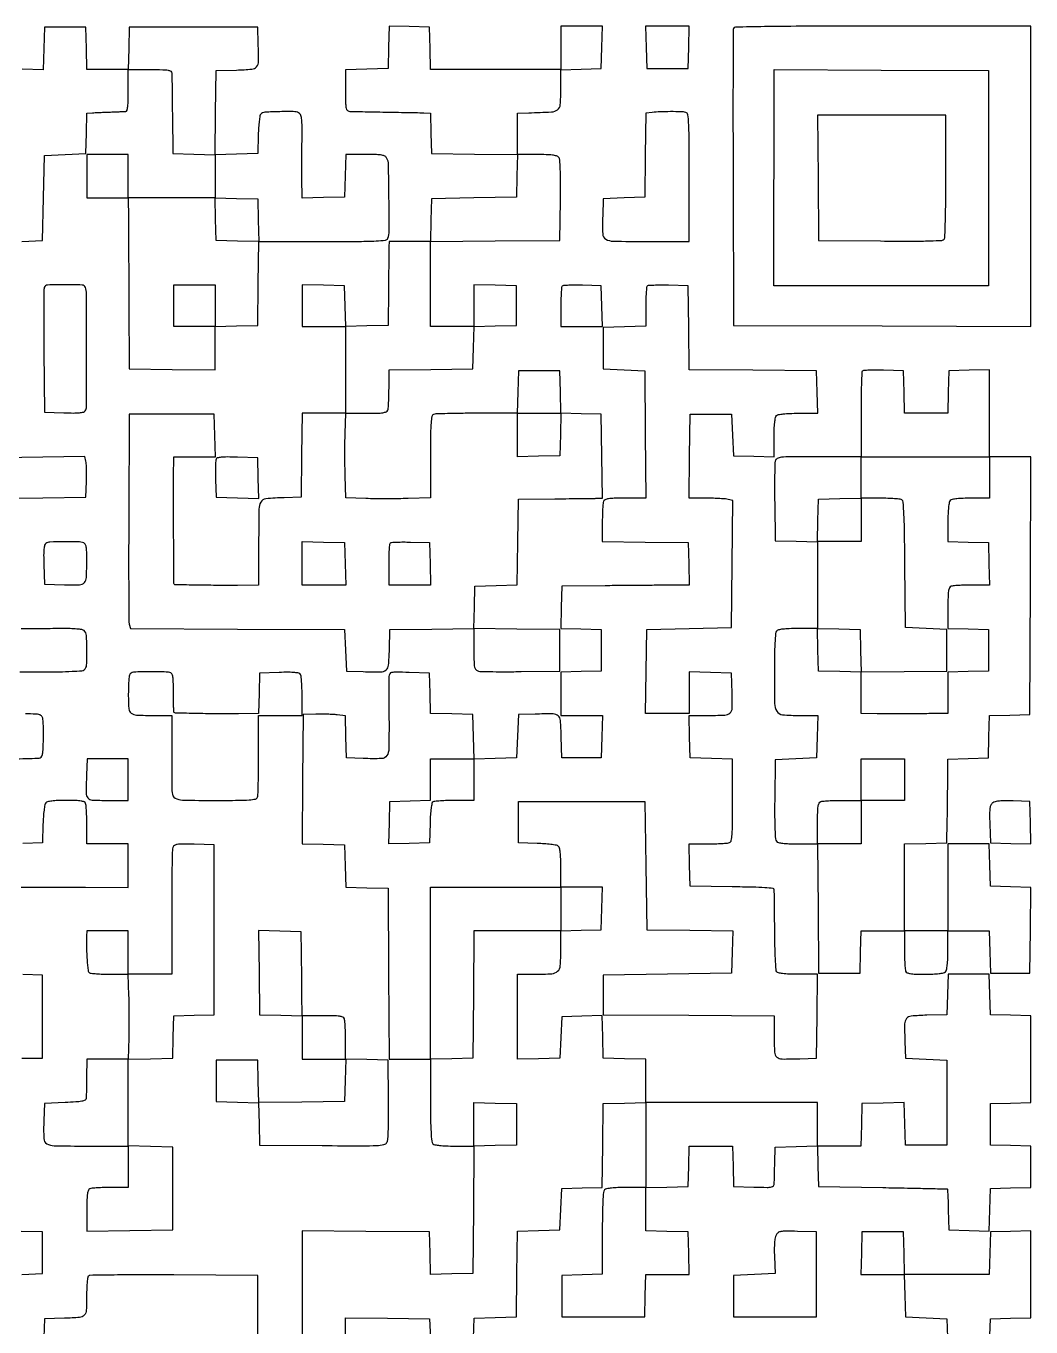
# Model space of a CAD drawing. Extents: x 179 to 1071, y 112 to 1107.
# Drawn here: x 562 to 1071, y 448 to 1107 of the extents above; entities that cross this region are included whole.
import ezdxf

# ---------------------------------------------------------------- set-up
doc = ezdxf.new("R2010")
doc.units = 0

msp = doc.modelspace()

# ---------------------------------------------------------------- linework, layer by layer
for points in [[(745.784183, 1096.284606), (745.5, 1085.5), (734.75, 1085.216168), (724, 1084.932337), (724, 1074.466168, 0.003336), (724.044783, 1067.754628, 0.049012), (724.306844, 1065.40963, 0.179152), (724.98313, 1064.339942, 0.149824), (726.25, 1063.870252, 0.008769), (727.776427, 1063.809064, 0.000488), (732.539062, 1063.706405, 0.000753), (738.207262, 1063.598291, 0.000551), (744.5, 1063.494673, -0.000431), (750.862196, 1063.391437, -0.000545), (756.744411, 1063.284506, -0.000429), (761.678513, 1063.185192, -0.004424), (763.715017, 1063.124421), (766.930034, 1063), (767.215017, 1052.75), (767.5, 1042.5), (789.283633, 1042.230404), (811.067266, 1041.960808), (810.783633, 1031.230404), (810.5, 1020.5), (789, 1020), (767.5, 1019.5), (767.216168, 1008.75), (766.932337, 998), (756.466168, 998), (746, 998), (745.968868, 995.25, -0.000105), (745.947576, 993.403306, -0.000006), (745.882589, 987.873437, -0.000009), (745.804972, 981.286608, -0.000007), (745.718868, 974), (745.5, 955.5), (734.785353, 955.216527), (724.070705, 954.933054), (723.785353, 965.216527), (723.5, 975.5), (712.75, 975.783832), (702, 976.067663), (702, 965.533832), (702, 955), (713, 955), (724, 955), (724, 933), (724, 911), (713.019888, 911), (702.039775, 911), (701.769888, 889.75), (701.5, 868.5), (693, 868.24922, 0.01508), (683.643505, 867.690422, 0.245296), (681.077367, 866.042339, 0.127215), (680.10758, 862.479112, 0.003164), (680, 845.480948), (680, 824), (669.25, 823.884747, -0.003981), (659.923858, 823.859023, -0.002554), (649.098915, 823.970653, -0.000282), (637.866667, 824.150191, -0.185353), (637.302889, 824.377394, -0.206285), (637.125995, 824.779654, -0.000045), (636.968602, 846.210403, -0.001045), (636.869448, 865.414577, -0.003), (636.908489, 878.75), (637, 889), (647.533832, 889), (658.067663, 889), (657.783832, 899.75), (657.5, 910.5), (636, 910.5), (614.5, 910.5), (614.233952, 858.5, 0.000978), (614.170467, 838.406385, 0.001531), (614.202607, 821.11659, 0.000396), (614.288864, 806.017047, 0.056794), (614.500844, 804.258604), (615.033785, 802.017209), (669.266892, 801.758604), (723.5, 801.5), (724, 791), (724.5, 780.5), (733, 780.204946, 0.010012), (741.86687, 780.074823, 0.174565), (744.533568, 781.051258, 0.200378), (745.781878, 783.45705, 0.013827), (746.215131, 791.2603), (746.5, 801.5), (767.75, 801.769888), (789, 802.039775), (789, 791.53894, 0.003679), (789.048728, 784.915784, 0.046558), (789.316727, 782.438471, 0.147638), (789.985571, 781.19641, 0.136531), (791.25, 780.485341, 0.054895), (792.840683, 780.275402, 0.002293), (798.567187, 780.178292, 0.003942), (805.365834, 780.14779, 0.002788), (813, 780.216289), (832.5, 780.5), (832.5, 791), (832.5, 801.5), (810.716367, 801.769596), (788.932734, 802.039192), (789.216367, 812.769596), (789.5, 823.5), (800.230591, 823.783635), (810.961183, 824.06727), (811.230591, 845.783635), (811.5, 867.5), (830, 867.699778, 0.000102), (837.288033, 867.779961, 0.000137), (843.87928, 867.855624, 0.000092), (849.412197, 867.921677, 0.001502), (851.269888, 867.949778), (854.039775, 868), (853.769888, 889.25), (853.5, 910.5), (843.283481, 910.784613), (833.066961, 911.069227), (832.783481, 921.784613), (832.5, 932.5), (822, 932.5), (811.5, 932.5), (811.216168, 921.75), (810.932337, 911), (790.547956, 911, 0.002775), (782.62203, 910.956005, 0.004131), (775.686837, 910.821697, 0.001846), (769.779199, 910.636622, 0.08304), (768.581787, 910.393011, 0.257002), (767.69898, 909.34761, 0.031116), (767.276299, 906.257594, 0.016318), (767.049825, 900.750311, 0.002116), (767, 888.979064), (767, 868.172106), (755.75, 867.836053, -0.004425), (750.70229, 867.729974, -0.002796), (744.811727, 867.691276, -0.002807), (739.021895, 867.718122, -0.005166), (734.311197, 867.815098), (724.122394, 868.130196), (723.811197, 879.315098, -0.004079), (723.71237, 884.341994, -0.002555), (723.67479, 890.225373, -0.002564), (723.697111, 896.019996, -0.004676), (723.783832, 900.75), (724.067663, 911), (734.426843, 911, 0.005377), (739.973908, 911.059651, 0.030446), (742.919034, 911.302822, 0.063217), (744.602718, 911.767927, 0.20495), (745.393011, 912.581787, 0.071989), (745.632094, 913.637653, 0.005931), (745.821697, 916.459683, 0.007843), (745.955694, 919.846957, 0.005963), (746, 923.5619), (746, 932.960225), (767.25, 933.230112), (788.5, 933.5), (788.783492, 944.216508), (789.066984, 954.933016), (799.783492, 955.216508), (810.5, 955.5), (810.5, 965.5), (810.5, 975.5), (799.75, 975.783832), (789, 976.067663), (789, 965.533832), (789, 955), (778, 955), (767, 955), (767, 976.486336), (767, 997.972671), (799.75, 998.236336), (832.5, 998.5), (832.771094, 1018.87212, 0.003345), (832.833319, 1028.276081, 0.010005), (832.70418, 1034.705807, 0.008655), (832.441468, 1039.27761, 0.155745), (831.89865, 1040.62212, 0.156203), (830.870358, 1041.27857, 0.033485), (828.765909, 1041.686183, 0.023668), (825.612619, 1041.929625, 0.007431), (820.877555, 1042), (811, 1042), (811, 1052.5), (811, 1063), (816.75, 1063.139887, 0.006304), (828.283402, 1063.566032, 0.145583), (831.35604, 1064.648364, 0.222097), (832.731549, 1067.13137, 0.017198), (833, 1074.933632), (833, 1084.930034), (843.25, 1085.215017), (853.5, 1085.5), (853.783832, 1096.25), (854.067663, 1107), (843.533832, 1107), (833, 1107), (833, 1096), (833, 1085), (800.033832, 1085), (767.067663, 1085), (766.783832, 1095.75), (766.5, 1106.5), (756.284183, 1106.784606), (746.068365, 1107.069211)], [(920.460009, 1105.75, 0.090591), (920.266358, 1104.709509, 0.000109), (920.198937, 1082.982812, 0.000984), (920.176611, 1058.652573, 0.000605), (920.241394, 1030), (920.5, 955.5), (995.75, 955.243674), (1071, 954.987348), (1071, 1030.993674), (1071, 1107), (995.968615, 1107, 0.000668), (957.448289, 1106.948566, 0.003471), (936.19131, 1106.744245, 0.001205), (921.475143, 1106.465155, 0.305157)], [(1049.5, 1030), (1049.5, 975.5), (995.211905, 975.5), (940.92381, 975.5), (940.942857, 1025.75, -0.000032), (940.951538, 1045.331386, -0.000047), (940.961905, 1062.563467, -0.000022), (940.972765, 1077.239555, -0.00086), (940.980952, 1080.508612), (941, 1085.017225), (995.25, 1084.758612), (1049.5, 1084.5)], [(879.269708, 1063.286216), (876.039415, 1062.876223), (875.769708, 1041.688111), (875.5, 1020.5), (865, 1020), (854.5, 1019.5), (854.204946, 1011, 0.017378), (854.205453, 1001.813808, 0.257598), (855.800938, 999.146345, 0.129107), (859.504163, 998.118547, 0.003484), (876.519052, 998), (898, 998), (898, 1030.432612, 0.001076), (897.957485, 1050.180203, 0.012218), (897.733071, 1057.986311, 0.025505), (897.296597, 1062.160987, 0.30003), (896.25, 1063.31149, 0.055743), (893.841041, 1063.646828, 0.007108), (888.601907, 1063.713517, 0.008954), (883.206198, 1063.608845, 0.022239)], [(963.235953, 1030.25), (963.5, 998.5), (994.93202, 998.235498, 0.001697), (1010.901959, 998.155315, 0.00816), (1019.995146, 998.288929, 0.006635), (1026.009704, 998.555446, 0.241447), (1027.166708, 999.235498, 0.134731), (1027.492293, 1000.296498, 0.001088), (1027.738089, 1009.161365, 0.003824), (1027.920853, 1019.372002, 0.002438), (1027.984687, 1031.25), (1028, 1062), (995.485953, 1062), (962.971906, 1062)], [(571.453816, 974.740243, 0.089548), (571.261817, 973.729866, 0.000598), (571.19019, 964.747155, 0.00234), (571.168607, 954.460077, 0.00149), (571.235201, 942.490243), (571.5, 911.5), (581.417355, 911.211769, 0.006842), (586.193003, 911.138361, 0.023622), (589.284108, 911.279254, 0.033596), (591.300876, 911.604615, 0.19533), (592.164203, 912.211769, 0.143148), (592.785825, 914.312393, 0.000424), (592.85792, 943.145015, 0.00063), (592.869081, 971.50647, 0.091641), (592.267573, 974.7451, 0.300602), (590.626992, 975.917246, 0.009147), (581.86074, 976.075585, 0.009148), (573.094622, 975.913134, 0.300473)], [(833.700461, 975.367127, 0.176204), (833.420729, 974.767614, 0.005336), (833.20576, 971.983885, 0.009955), (833.050761, 968.652273, 0.006646), (833, 964.833333), (833, 955), (843.534983, 955), (854.069966, 955), (853.784983, 965.25), (853.5, 975.5), (843.950461, 975.783794, 0.007041), (840.240283, 975.841782, 0.010544), (837.000338, 975.778463, 0.005798), (834.297812, 975.637197, 0.182377)], [(985.699448, 932.366114, 0.189293), (985.415787, 931.715674, 0.001337), (985.205463, 925.605463, 0.004867), (985.050466, 918.561556, 0.003067), (985, 910.333333), (985, 889), (963.519052, 889, 0.001321), (949.210179, 888.962193, 0.024201), (944.667989, 888.718151, 0.097958), (942.543645, 888.067152, 0.219731), (941.551548, 886.75, 0.048038), (941.36579, 885.169106, 0.002076), (941.27181, 879.579688, 0.003524), (941.234557, 872.942522, 0.002503), (941.282496, 865.5), (941.5, 846.5), (952.25, 846.216168), (963, 845.932337), (963, 823.966168), (963, 802), (953.122445, 802, 0.007886), (948.595879, 801.928606, 0.021142), (945.38206, 801.69093, 0.025799), (943.148785, 801.312894, 0.166206), (942.186416, 800.724617, 0.156282), (941.712831, 799.548038, 0.005455), (941.405466, 794.572916, 0.008629), (941.189404, 788.132533, 0.003958), (941.11914, 779.730275, 0.004849), (941.263518, 764.12599, 0.129477), (942.388736, 760.160297, 0.242382), (945.229778, 758.374309, 0.021408), (953.96809, 758), (963.067663, 758), (962.783832, 747.25), (962.5, 736.5), (952, 736), (941.5, 735.5), (941.294078, 715.549353, 0.003684), (941.268135, 706.763239, 0.009155), (941.414251, 700.334476, 0.006534), (941.674328, 695.531843, 0.157677), (942.166523, 694.299353, 0.163834), (943.144786, 693.695138, 0.027585), (945.342723, 693.310263, 0.021764), (948.53844, 693.071189, 0.007788), (953.10878, 693), (962.972671, 693), (963.236336, 660.25), (963.5, 627.5), (974, 627.5), (984.5, 627.5), (984.783832, 638.25), (985.067663, 649), (996.033832, 649), (1007, 649), (1007, 639.581787, 0.005951), (1007.044305, 635.859224, 0.007831), (1007.178303, 632.465525, 0.005915), (1007.367894, 629.638111, 0.07203), (1007.606989, 628.581787, 0.195123), (1008.357006, 627.779618, 0.068495), (1009.894083, 627.309523, 0.033615), (1012.550838, 627.062206, 0.006405), (1017.406989, 627, 0.009539), (1021.37742, 627.075751, 0.019202), (1024.500056, 627.315267, 0.020076), (1026.822996, 627.678473, 0.148618), (1027.8, 628.2, 0.150969), (1028.328068, 629.200304, 0.019349), (1028.688776, 631.630442, 0.018472), (1028.925705, 634.928253, 0.008695), (1029, 639.2), (1029, 649), (1039.466168, 649), (1049.932337, 649), (1050.216168, 638.25), (1050.5, 627.5), (1060.5, 627.5), (1070.5, 627.5), (1070.769404, 649.214803), (1071.038809, 670.929605), (1060.769404, 671.214803), (1050.5, 671.5), (1050.216168, 682.25), (1049.932337, 693), (1039.466168, 693), (1029, 693), (1029, 671), (1029, 649), (1018, 649), (1007, 649), (1007, 670.966168), (1007, 692.932337), (1017.75, 693.216168), (1028.5, 693.5), (1028.677892, 704.5, 0.000677), (1028.751286, 709.453144, 0.00042), (1028.82471, 715.269411, 0.000421), (1028.887535, 721.011162, 0.00076), (1028.927892, 725.715017), (1029, 735.930034), (1039.25, 736.215017), (1049.5, 736.5), (1049.783481, 747.215387), (1050.066961, 757.930773), (1060.283481, 758.215387), (1070.5, 758.5), (1070.757242, 823.75), (1071.014483, 889), (1060.507242, 889), (1050, 889), (1050, 911.034983), (1050, 933.069966), (1039.75, 932.784983), (1029.5, 932.5), (1029.216168, 921.75), (1028.932337, 911), (1018, 911), (1007.067663, 911), (1006.783832, 921.75), (1006.5, 932.5), (996.449448, 932.782781, 0.006672), (992.547259, 932.840477, 0.010046), (989.145783, 932.777033, 0.005301), (986.300668, 932.636532, 0.183378)], [(658.44069, 887.706038, 0.08044), (658.24673, 886.777249, 0.005694), (658.156546, 884.121982, 0.007919), (658.135127, 880.937236, 0.005886), (658.208575, 877.420857), (658.5, 868.5), (669.285361, 868.21581), (680.070721, 867.931619), (679.785361, 878.21581), (679.5, 888.5), (669.232115, 888.785181, 0.005806), (664.041094, 888.869045, 0.026058), (661.006728, 888.724611, 0.044386), (659.172066, 888.374845, 0.236067)], [(1050, 878.5), (1050, 868), (1040.7, 868, 0.009379), (1036.676508, 867.924518, 0.019071), (1033.522984, 867.685484, 0.019949), (1031.181224, 867.322729, 0.149044), (1030.2, 866.8, 0.150838), (1029.672291, 865.800997, 0.019392), (1029.311444, 863.377065, 0.018513), (1029.074375, 860.089346, 0.00874), (1029, 855.834983), (1029, 846.069966), (1039.25, 845.784983), (1049.5, 845.5), (1049.783832, 834.75), (1050.067663, 824), (1041.115619, 824, 0.006254), (1037.571673, 823.955671, 0.008136), (1034.328588, 823.821697, 0.006308), (1031.627025, 823.631801, 0.071023), (1030.581787, 823.393011, 0.204941), (1029.767938, 822.602756, 0.063222), (1029.302828, 820.919218, 0.030449), (1029.059653, 817.974376, 0.005378), (1029, 812.427994), (1029, 802.069966), (1039.25, 801.784983), (1049.5, 801.5), (1049.5, 791), (1049.5, 780.5), (1039.25, 780.215017), (1029, 779.930034), (1029, 769.465017), (1029, 759), (1025.75, 758.970395, -0.000033), (1023.878189, 758.953467, -0.000006), (1020.370312, 758.922013, -0.000006), (1016.25827, 758.885242, -0.000006), (1012, 758.847264, -0.001545), (1007.377784, 758.820376, -0.001077), (1002.160938, 758.817381, -0.001086), (997.15668, 758.836149, -0.002251), (993.25, 758.876869), (985, 759), (985, 769.466168), (985, 779.932337), (974.25, 780.216168), (963.5, 780.5), (963.215822, 791.284178), (962.931643, 802.068357), (973.715822, 801.784178), (984.5, 801.5), (984.783668, 790.766105), (985.067337, 780.03221), (1006.783668, 780.266105), (1028.5, 780.5), (1028.5, 791), (1028.5, 801.5), (1018, 802), (1007.5, 802.5), (1007.235681, 834.449832, 0.001803), (1007.048944, 850.169199, 0.007577), (1006.759672, 859.607844, 0.00522), (1006.395763, 866.072768, 0.238962), (1005.735681, 867.18452, 0.116655), (1004.838042, 867.495609, 0.00716), (1001.998919, 867.743321, 0.010334), (998.574865, 867.921676, 0.007451), (994.75, 867.984687), (985, 868), (985, 857), (985, 846), (973.966168, 846), (962.932337, 846), (963.216168, 856.75), (963.5, 867.5), (974.25, 867.783832), (985, 868.067663), (985, 878.533832), (985, 889), (1017.5, 889), (1050, 889)], [(572.211769, 845.152042, 0.19692), (571.604266, 844.294865, 0.033714), (571.278982, 842.282937, 0.023663), (571.138177, 839.195195, 0.006827), (571.211769, 834.417355), (571.5, 824.5), (581.624582, 824.216402, 0.013549), (589.352568, 824.209397, 0.203736), (591.748277, 825.302792, 0.176805), (592.80025, 827.857113, 0.009751), (592.986345, 836.643011, 0.00766), (592.928479, 840.884065, 0.037109), (592.680692, 843.277781, 0.073747), (592.20816, 844.682211, 0.185226), (591.418213, 845.393011, 0.086967), (588.614274, 845.94073, 0.00799), (581.496097, 845.96517, 0.00622), (574.244444, 845.783942, 0.132759)], [(766.783832, 834.75), (767.067663, 824), (756.533832, 824), (746, 824), (746, 834.333333, -0.006326), (746.050742, 838.343969, -0.009524), (746.20576, 841.83701, -0.00491), (746.420396, 844.763196, -0.177417), (746.700461, 845.367127, -0.182377), (747.297812, 845.637197, -0.005798), (750.000338, 845.778463, -0.010544), (753.240283, 845.841782, -0.007041), (756.950461, 845.783794), (766.5, 845.5)], [(614.606989, 778.418213, 0.070678), (614.368301, 777.376708, 0.006443), (614.178303, 774.715611, 0.00824), (614.044337, 771.52114, 0.006358), (614, 768.034844, 0.018747), (614.249398, 761.385596, 0.215309), (615.471972, 759.143014, 0.154178), (618.173748, 758.182479, 0.008519), (627.25, 758.013655), (636, 758), (636.093918, 747.75, -0.002031), (636.117352, 743.156142, -0.00129), (636.109115, 737.805561, -0.001295), (636.073881, 732.553692, -0.0024), (636.013768, 728.290209, 0.016672), (636.149257, 718.90924, 0.249627), (637.769447, 716.188101, 0.133071), (641.462629, 715.126444, 0.003832), (657.960399, 715, 0.002114), (669.74279, 715.049817, 0.016305), (675.254635, 715.276275, 0.03108), (678.347281, 715.698888, 0.257057), (679.393011, 716.581787, 0.082815), (679.636501, 717.775876, 0.001919), (679.821697, 723.5499, 0.004216), (679.955997, 730.334577, 0.00284), (680, 738.081787), (680, 758), (691, 758), (702, 758), (701.984687, 767.75, 0.007755), (701.919286, 771.578609, 0.010675), (701.733781, 775.014355, 0.007585), (701.475649, 777.860149, 0.115445), (701.152042, 778.788231, 0.19692), (700.294865, 779.395734, 0.033714), (698.282937, 779.721018, 0.023663), (695.195195, 779.861823, 0.006827), (690.417355, 779.788231), (680.5, 779.5), (680.215017, 769.25), (679.930034, 759), (669.715017, 758.863312, -0.004846), (659.881654, 758.827044, -0.003543), (648.963247, 758.96998, -0.000552), (637.944452, 759.204516, -0.184068), (637.168909, 759.520091, -0.198252), (637.036137, 759.810467, -0.001789), (636.953515, 762.250162, -0.005758), (636.900426, 765.080109, -0.003645), (636.90059, 768.380375, 0.006469), (636.881633, 771.767425, 0.008391), (636.772001, 774.870517, 0.006559), (636.603194, 777.455368, 0.072144), (636.374693, 778.46595, 0.295943), (634.347417, 779.940742, 0.013916), (625.491398, 780.167837, 0.013931), (616.636643, 779.901644, 0.294734)], [(592.826147, 727.75, 0.007962), (592.6122, 718.682065, 0.179391), (593.48876, 716.260742, 0.208786), (595.690057, 715.178898, 0.011283), (603.616577, 715), (614, 715), (614, 725.5), (614, 736), (603.576147, 736), (593.152294, 736)], [(789, 725.5), (789, 715), (779.25, 714.984687, 0.007309), (775.426877, 714.922789, 0.010173), (772.008274, 714.747767, 0.006962), (769.172107, 714.504905, 0.117226), (768.288805, 714.199653, 0.199883), (767.737468, 713.411, 0.01918), (767.315749, 711.055937, 0.019108), (766.987032, 707.800174, 0.00836), (766.788805, 703.464966), (766.5, 693.5), (756.21581, 693.214639), (745.931619, 692.929279), (746.21581, 703.714639), (746.5, 714.5), (756.75, 714.784983), (767, 715.069966), (767, 725.534983), (767, 736), (778, 736), (789, 736)], [(1007, 725.5), (1007, 715), (996, 715), (985, 715), (985, 704), (985, 693), (974, 693), (963, 693), (963, 703.393011, -0.005351), (963.059586, 708.960143, -0.030363), (963.30265, 711.913621, -0.063068), (963.76761, 713.601595, -0.205218), (964.581787, 714.393011, -0.07203), (965.638111, 714.632106, -0.005915), (968.465525, 714.821697, -0.007831), (971.859224, 714.955695, -0.005951), (975.581787, 715), (985, 715), (985, 725.5), (985, 736), (996, 736), (1007, 736)], [(1051.698976, 713.769153, 0.124763), (1050.777081, 712.654842, 0.076572), (1050.28692, 711.012817, 0.036105), (1050.109284, 708.286528, 0.00588), (1050.209381, 702.983715), (1050.5, 693.5), (1060.78419, 693.214639), (1071.068381, 692.929279), (1070.78419, 703.714639), (1070.5, 714.5), (1061.989595, 714.785438, 0.010006), (1058.068435, 714.838436, 0.02299), (1055.121158, 714.683656, 0.02949), (1052.96852, 714.341998, 0.104125)], [(636.564078, 691.201891, 0.069025), (636.329816, 689.833073, 0.002075), (636.170172, 684.032937, 0.004082), (636.06605, 677.184878, 0.002804), (636.054939, 669.417772, -0.000503), (636.08174, 660.967343, -0.000428), (636.09342, 652.046158, -0.000431), (636.090102, 643.923795, -0.001217), (636.069078, 638.25), (636, 627), (625, 627), (614, 627), (614, 638), (614, 649), (603.5, 649), (593, 649), (592.892928, 646.25, 0.014198), (592.828583, 640.134305, 0.015171), (593.116901, 634.15901, 0.008651), (593.619467, 628.93217, 0.226228), (594.347981, 627.765313, 0.117197), (595.186416, 627.474021, 0.007114), (597.852792, 627.241942, 0.010308), (601.068161, 627.074667, 0.007423), (604.661524, 627.015313), (613.823048, 627), (614.161524, 616.25, -0.004781), (614.268781, 611.356225, -0.002807), (614.308236, 605.5, -0.002807), (614.281931, 599.643771, -0.004782), (614.185662, 594.75), (613.871323, 584), (603.435662, 584), (593, 584), (592.88465, 574.75, -0.001158), (592.830648, 571.097729, -0.001538), (592.763631, 567.776563, -0.001087), (592.692826, 564.992261, -0.015484), (592.63465, 564, -0.272428), (592.075191, 563.218781, -0.057935), (590.412305, 562.701411, -0.029047), (587.440865, 562.319532, -0.005539), (582, 562), (571.5, 561.5), (571.204946, 553, 0.016959), (571.197749, 543.81204, 0.255404), (572.767634, 541.152517, 0.131484), (576.412428, 540.120352, 0.003624), (593.019052, 540), (614, 540), (614, 529.5), (614, 519), (605.081787, 519, 0.006277), (601.550804, 518.955669, 0.008159), (598.31865, 518.821697, 0.006338), (595.626193, 518.631778, 0.070946), (594.581787, 518.393011, 0.205372), (593.767428, 517.600948, 0.062982), (593.302552, 515.9105, 0.030315), (593.059548, 512.952209, 0.005337), (593, 507.373509), (593, 496.960995), (614.75, 497.230498), (636.5, 497.5), (636.5, 518.5), (636.5, 539.5), (625.25, 539.782751), (614, 540.065502), (614, 562), (614, 583.934498), (625.25, 584.217249), (636.5, 584.5), (636.783481, 595.215387), (637.066961, 605.930773), (647.283481, 606.215387), (657.5, 606.5), (657.5, 649.5), (657.5, 692.5), (647.328217, 692.78412, 0.00435), (641.323588, 692.89957, 0.039137), (638.700251, 692.721671, 0.108802), (637.320278, 692.19799, 0.17269)], [(680.230013, 627.784034), (680.5, 606.5), (691.25, 606.216168), (702, 605.932337), (702, 594.966168), (702, 584), (713.033832, 584), (724.067663, 584), (723.783832, 573.25), (723.5, 562.5), (701.784029, 562.230592), (680.068057, 561.961185), (679.784029, 572.730592), (679.5, 583.5), (669, 583.5), (658.5, 583.5), (658.5, 573), (658.5, 562.5), (669.216508, 562.216508), (679.933016, 561.933016), (680.216508, 551.216508), (680.5, 540.5), (712.207329, 540.236011, 0.000973), (732.566979, 540.106114, 0.014249), (739.740701, 540.278754, 0.040828), (743.410903, 540.77415, 0.219324), (744.978556, 541.959932, 0.107365), (745.443119, 543.590928, 0.006792), (745.693549, 548.596386, 0.008557), (745.820525, 555.177632, 0.003973), (745.771227, 563.723921), (745.5, 583.5), (734.75, 583.783832), (724, 584.067663), (724, 593.452044, 0.005972), (723.955693, 597.161644, 0.007852), (723.821697, 600.544413, 0.005942), (723.632085, 603.36267, 0.07196), (723.393011, 604.418213, 0.205218), (722.601595, 605.23239, 0.063068), (720.913621, 605.69735, 0.030363), (717.960143, 605.940414, 0.005351), (712.393011, 606), (702, 606), (701.925726, 616.75, 0.00076), (701.884622, 621.626468, 0.000454), (701.821651, 627.426563, 0.000454), (701.748445, 633.202906, 0.000788), (701.675726, 638), (701.5, 648.5), (690.730013, 648.784034), (679.960027, 649.068069)], [(941.957674, 494.920913, 0.085717), (941.495938, 493.529353, 0.018737), (941.213043, 491.011692, 0.017485), (941.087587, 487.833948, 0.011151), (941.15346, 484.135355), (941.5, 475.5), (931, 475), (920.5, 474.5), (920.5, 464), (920.5, 453.5), (941.5, 453.5), (962.5, 453.5), (962.5, 475), (962.5, 496.5), (952.804214, 496.785558, 0.004649), (946.885046, 496.90482, 0.045305), (944.390715, 496.7056, 0.117139), (942.979574, 496.103211, 0.111134)]]:
    msp.add_lwpolyline(points, format="xyb", close=True)
for points in [[(876.216168, 1096.25), (876.5, 1085.5), (887, 1085.5), (897.5, 1085.5), (897.783832, 1096.25), (898.067663, 1107), (887, 1107), (875.932337, 1107)], [(679.784178, 1008.715822), (680.068357, 997.931643), (669.284178, 998.215822), (658.5, 998.5), (658.215822, 1009.284178), (657.931643, 1020.068357), (668.715822, 1019.784178), (679.5, 1019.5)], [(658, 965.5), (658, 955), (647.5, 955), (637, 955), (637, 965.5), (637, 976), (647.5, 976), (658, 976)], [(832.783832, 900.25), (832.5, 889.5), (821.75, 889.216168), (811, 888.932337), (811, 899.966168), (811, 911), (822.033832, 911), (833.067663, 911)], [(723.783832, 834.75), (724.067663, 824), (713.033832, 824), (702, 824), (702, 835.033832), (702, 846.067663), (712.75, 845.783832), (723.5, 845.5)], [(833, 660), (833, 649), (811.013853, 649), (789.027706, 649), (788.763853, 616.75), (788.5, 584.5), (777.75, 584.216168), (767, 583.932337), (767, 627.466168), (767, 671), (800, 671), (833, 671)], [(810.5, 551), (810.5, 540.5), (799.75, 540.216168), (789, 539.932337), (789, 551), (789, 562.067663), (799.75, 561.783832), (810.5, 561.5)]]:
    msp.add_lwpolyline(points, close=True)
for points in [[(560, 998), (570.5, 998.5), (571, 1020), (571.5, 1041.5), (582, 1042), (592.5, 1042.5), (592.784983, 1052.75), (593.069966, 1063), (595.784983, 1063.156454, -0.003483), (597.246159, 1063.230446, -0.000891), (599.611839, 1063.329502, -0.000908), (602.312335, 1063.432846, -0.000921), (605, 1063.525854, 0.001268), (607.580582, 1063.616947, 0.00162), (609.957813, 1063.714611, 0.001253), (611.950324, 1063.807939, 0.013699), (612.75, 1063.8694, 0.314358), (613.356339, 1064.394009, 0.032847), (613.717129, 1066.346566, 0.023172), (613.938765, 1069.475727, 0.006094), (614, 1074.5), (614, 1085), (625, 1085, -0.00391), (631.395817, 1084.949979, -0.035361), (634.179808, 1084.709027, -0.107354), (635.533547, 1084.182534, -0.243608), (636.052825, 1083.25, -0.004487), (636.079734, 1081.980993, -0.000116), (636.148053, 1076.285937, -0.000246), (636.223441, 1069.598773, -0.000168), (636.302825, 1062), (636.5, 1042.5), (647.25, 1042.216168), (658, 1041.932337), (658, 1030.966168), (658, 1020), (636, 1020), (614, 1020), (614, 1031), (614, 1042), (603.5, 1042), (593, 1042), (593, 1031), (593, 1020), (603.5, 1020), (614, 1020), (614.053536, 1009.75, 0.000118), (614.085741, 1003.851284, 0.000021), (614.149058, 992.817187, 0.000023), (614.224394, 979.88575, 0.000021), (614.303536, 966.5), (614.5, 933.5), (636.25, 933.230498), (658, 932.960995), (658, 943.946666), (658, 954.932337), (668.75, 955.216168), (679.5, 955.5), (679.769888, 976.75), (680.039775, 998), (712.412899, 998, 0.001244), (731.094779, 998.046485, 0.010738), (739.425967, 998.266903, 0.016538), (744.195787, 998.654094, 0.279537), (745.393011, 999.581787, 0.092035), (746.082732, 1003.311621, 0.002469), (745.988198, 1020.079487, 0.002013), (745.739749, 1037.093092, 0.118746), (744.964816, 1040.065741, 0.136006), (743.977414, 1041.100986, 0.091279), (742.436074, 1041.675248, 0.038489), (739.726431, 1041.940687, 0.005178), (733.998648, 1042), (724.067663, 1042), (723.783832, 1031.25), (723.5, 1020.5), (712.75, 1020.216168), (702, 1019.932337), (701.914061, 1030.216168, -0.001875), (701.892402, 1034.917187, -0.001077), (701.899747, 1040.583428, -0.001076), (701.931644, 1046.276639, -0.001796), (701.986012, 1051.067842, 0.00626), (701.998839, 1056.367341, 0.024416), (701.805915, 1059.637807, 0.038873), (701.412563, 1061.7345, 0.154951), (700.714668, 1062.821842, 0.169465), (698.37163, 1063.695711, 0.010331), (690.786534, 1063.700136, 0.009909), (683.184185, 1063.396674, 0.183438), (681.026481, 1062.426481, 0.159487), (680.640374, 1061.664658, 0.008728), (680.273637, 1058.971137, 0.012839), (679.970785, 1055.69543, 0.008974), (679.790711, 1051.990711), (679.5, 1042.5), (668.730013, 1042.215966), (657.960027, 1041.931931), (658.230013, 1063.215966), (658.5, 1084.5), (668.7397, 1084.784869, 0.013827), (676.54295, 1085.218122, 0.200378), (678.948742, 1086.466432, 0.174565), (679.925177, 1089.13313, 0.010012), (679.795054, 1098), (679.5, 1106.5), (647, 1106.5), (614.5, 1106.5), (614.216168, 1095.75), (613.932337, 1085), (603.5, 1085), (593.067663, 1085), (592.783832, 1095.75), (592.5, 1106.5), (582, 1106.5), (571.5, 1106.5), (571.215829, 1095.716515), (570.931657, 1084.93303), (560.215829, 1085.216515)], [(788.784613, 442.716519), (789.069227, 452.933039), (799.784613, 453.216519), (810.5, 453.5), (810.769409, 475.216365), (811.038817, 496.93273), (821.769409, 497.216365), (832.5, 497.5), (833, 508), (833.5, 518.5), (843.730213, 518.784765), (853.960427, 519.069529), (854.230213, 540.284765), (854.5, 561.5), (865.25, 561.783832), (876, 562.067663), (876, 540.533832), (876, 519), (866.2, 519, 0.008695), (861.928253, 518.925705, 0.018472), (858.630442, 518.688776, 0.019349), (856.200304, 518.328068, 0.150969), (855.2, 517.8, 0.175113), (854.608195, 516.538638, 0.00935), (854.278895, 512.05285, 0.010469), (854.062087, 505.610415, 0.003176), (854, 495.834983), (854, 475.069966), (843.75, 474.784983), (833.5, 474.5), (833.5, 464), (833.5, 453.5), (854.5, 453.5), (875.5, 453.5), (875.783832, 464.25), (876.067663, 475), (887.067663, 475), (898.067663, 475), (897.783832, 485.75), (897.5, 496.5), (886.75, 496.783832), (876, 497.067663), (876, 508), (876, 518.932337), (886.75, 519.216168), (897.5, 519.5), (897.784983, 529.75), (898.069966, 540), (909, 540), (919.930034, 540), (920.215017, 529.75), (920.5, 519.5), (930.75, 519.215017, 0.003155), (937.434745, 519.07137, 0.051642), (939.662885, 519.267991, 0.198448), (940.66068, 519.92602, 0.140946), (941.082025, 521.215017, 0.002497), (941.123437, 522.555314, 0.000398), (941.189297, 525.178786, 0.000441), (941.261699, 528.269595, 0.000386), (941.332025, 531.5), (941.5, 539.5), (952.214647, 539.783473), (962.929295, 540.066946), (963.214647, 529.783473), (963.5, 519.5), (996, 518.965202, -0.00061), (1008.476807, 518.744669, -0.001007), (1019.016286, 518.524285, -0.000059), (1028.503699, 518.305667, -0.193013), (1028.715017, 518.215202, -0.185848), (1028.805978, 518.010119, -0.000555), (1028.950586, 515.052278, -0.003079), (1029.09027, 511.695071, -0.001907), (1029.215017, 507.75), (1029.5, 497.5), (1039.715817, 497.215394), (1049.931635, 496.930789), (1050.215817, 507.715394), (1050.5, 518.5), (1060.75, 518.784983), (1071, 519.069966), (1071, 529.5), (1071, 539.930034), (1060.75, 540.215017), (1050.5, 540.5), (1050.5, 551), (1050.5, 561.5), (1060.75, 561.784983), (1071, 562.069966), (1071, 584), (1071, 605.930034), (1060.75, 606.215017), (1050.5, 606.5), (1050.215017, 616.75), (1049.930034, 627), (1039.5, 627), (1029.069966, 627), (1028.784983, 616.75), (1028.5, 606.5), (1018.2603, 606.215131, 0.013827), (1010.45705, 605.781878, 0.200378), (1008.051258, 604.533568, 0.174565), (1007.074823, 601.86687, 0.010012), (1007.204946, 593), (1007.5, 584.5), (1018, 584), (1028.5, 583.5), (1028.5, 562), (1028.5, 540.5), (1018, 540.5), (1007.5, 540.5), (1007.215829, 551.283485), (1006.931657, 562.06697), (996.215829, 561.783485), (985.5, 561.5), (985.216168, 550.75), (984.932337, 540), (973.966168, 540), (963, 540), (963, 551), (963, 562), (919.5, 562), (876, 562), (876, 572.966168), (876, 583.932337), (865.25, 584.216168), (854.5, 584.5), (854.215817, 595.284606), (853.931635, 606.069211), (843.715817, 605.784606), (833.5, 605.5), (833, 595), (832.5, 584.5), (821.75, 584.216168), (811, 583.932337), (811, 605.466168), (811, 627), (820.065741, 627, 0.014488), (828.46081, 627.243312, 0.174233), (831.391309, 628.492518, 0.190134), (832.724509, 631.273303, 0.017821), (833, 639.000201), (833, 648.930034), (843.25, 649.215017), (853.5, 649.5), (853.783832, 660.25), (854.067663, 671), (843.533832, 671), (833, 671), (833, 680.877555, 0.00775), (832.92889, 685.465038, 0.021862), (832.689599, 688.661716, 0.027915), (832.30342, 690.855494, 0.163434), (831.695876, 691.837437, 0.131421), (830.740901, 692.277004, 0.010763), (828.000112, 692.687053, 0.013854), (824.65896, 693.019842, 0.010217), (820.945876, 693.209882), (811.5, 693.5), (811.5, 704), (811.5, 714.5), (843.5, 714.5), (875.5, 714.5), (876, 682), (876.5, 649.5), (898.283633, 649.230404), (920.067266, 648.960808), (919.783633, 638.230404), (919.5, 627.5), (887, 627), (854.5, 626.5), (854.5, 616.5), (854.5, 606.5), (897.75, 606.239377), (941, 605.978755), (941, 595.508429, 0.013217), (941.211849, 587.49555, 0.203289), (942.397486, 585.065819, 0.179573), (945.035626, 584.07177, 0.009922), (954, 584.204946), (962.5, 584.5), (962.769888, 605.75), (963.039775, 627), (953.078905, 627, -0.007565), (948.511065, 627.069117, -0.021325), (945.326762, 627.301678, -0.025687), (943.144578, 627.669328, -0.197019), (942.309017, 628.25, -0.130046), (941.97925, 629.259371, -0.002437), (941.686248, 634.860937, -0.005786), (941.450646, 641.436453, -0.003818), (941.325017, 649, 0.000306), (941.252527, 656.562251, 0.000465), (941.179399, 663.13322, 0.000164), (941.109155, 668.803193, 0.012048), (941.075017, 669.730112, 0.364473), (940.459834, 670.377458, 0.010406), (936.373986, 670.750448, 0.011672), (930.177428, 671.041161, 0.002709), (919.75, 671.230112), (898.5, 671.5), (898.216168, 682.25), (897.932337, 693), (907.384381, 693, 0.00593), (911.119908, 693.044304, 0.007809), (914.524537, 693.178303, 0.005887), (917.361111, 693.367872, 0.0721), (918.418213, 693.606989, 0.257156), (919.301276, 694.653308, 0.031016), (919.723767, 697.750685, 0.01628), (919.950199, 703.270732, 0.00211), (920, 715.073157), (920, 735.932337), (909.25, 736.216168), (898.5, 736.5), (898.216168, 747.25), (897.932337, 758), (906.716168, 758.013655, 0.008826), (916.013299, 758.192231, 0.171357), (918.649509, 759.233792, 0.209676), (919.782146, 761.628827, 0.014096), (919.783598, 769.375418), (919.5, 779.5), (908.75, 779.783832), (898, 780.067663), (898, 769.533832), (898, 759), (886.980112, 759), (875.960225, 759), (876.230112, 780.25), (876.5, 801.5), (898, 802), (919.5, 802.5), (919.763694, 834.629787), (920.027389, 866.759575), (917.763694, 867.366133, 0.044874), (916.397648, 867.603595, 0.006568), (913.588806, 867.798525, 0.007378), (910.253765, 867.936663, 0.006271), (906.730112, 867.986345), (897.960225, 868), (898.230112, 889.25), (898.5, 910.5), (909, 910.5), (919.5, 910.5), (920, 900), (920.5, 889.5), (930.75, 889.215017), (941, 888.930034), (941, 898.765017, -0.008651), (941.074216, 903.05415, -0.018431), (941.311007, 906.362052, -0.019307), (941.671574, 908.798399, -0.151099), (942.2, 909.8, -0.151095), (943.201559, 910.328414, -0.019308), (945.637701, 910.688986, -0.018432), (948.945271, 910.925781, -0.008652), (953.233832, 911), (963.067663, 911), (962.783832, 921.75), (962.5, 932.5), (930.269847, 932.763827), (898.039695, 933.027654), (897.769847, 954.263827), (897.5, 975.5), (887.449448, 975.782781, 0.006672), (883.547259, 975.840477, 0.010046), (880.145783, 975.777033, 0.005301), (877.300668, 975.636532, 0.183378), (876.699448, 975.366114, 0.176154), (876.420134, 974.767649, 0.005354), (876.205463, 971.993526, 0.009972), (876.050688, 968.673063, 0.006659), (876, 964.867165), (876, 955.067663), (865.25, 954.783832), (854.5, 954.5), (854.5, 944), (854.5, 933.5), (865, 933), (875.5, 932.5), (875.763853, 900.25), (876.027706, 868), (865.620842, 868, 0.005341), (860.045493, 867.940441, 0.030329), (857.088596, 867.69742, 0.063007), (855.398864, 867.232519, 0.205328), (854.606989, 866.418213, 0.07199), (854.367906, 865.362338, 0.005931), (854.178303, 862.540204, 0.007843), (854.044306, 859.152805, 0.005963), (854, 855.437715), (854, 846.039005), (875.75, 845.769502), (897.5, 845.5), (897.783832, 834.75), (898.067663, 824), (887.783832, 823.940931, 0.000388), (882.385298, 823.905737, 0.000112), (874.058376, 823.843127, 0.000113), (864.677057, 823.76836, 0.000121), (855.5, 823.690931), (833.5, 823.5), (833.216527, 812.785353), (832.933054, 802.070705), (843.216527, 801.785353), (853.5, 801.5), (853.5, 791), (853.5, 780.5), (843.25, 780.215017), (833, 779.930034), (833, 768.965017), (833, 758), (843.533832, 758), (854.067663, 758), (853.783832, 747.25), (853.5, 736.5), (843.5, 736.5), (833.5, 736.5), (833.216276, 747.239412, 0.011437), (832.811953, 755.436458, 0.198674), (831.638472, 757.779024, 0.177336), (829.098016, 758.744366, 0.008766), (820, 758.695086), (811.5, 758.5), (811, 747.5), (810.5, 736.5), (799.783064, 736.216504), (789.066129, 735.933007), (788.783064, 747.216504), (788.5, 758.5), (777.784613, 758.783481), (767.069227, 759.066961), (766.784613, 769.283481), (766.5, 779.5), (756.25, 779.784983, 0.003122), (749.554953, 779.929295, 0.05187), (747.338784, 779.733009, 0.202399), (746.357622, 779.074093, 0.141659), (745.960884, 777.784983, 0.004524), (745.94803, 776.192, 0.00019), (745.955732, 770.524879, 0.000328), (745.971809, 763.808384, 0.000233), (745.998274, 756.278436, -0.004243), (745.929887, 741.100851, -0.141342), (744.886706, 737.653152, -0.24712), (742.244869, 736.169781, -0.015449), (733, 736.204946), (724.5, 736.5), (724.21727, 747.141364), (723.934541, 757.782729), (719.71727, 758.306385, 0.015975), (717.647671, 758.49647, 0.006548), (714.829448, 758.627742, 0.006471), (711.797447, 758.689937, 0.008238), (709, 758.66502), (702.5, 758.5), (702.236379, 725.78397), (701.972758, 693.06794), (712.736379, 692.78397), (723.5, 692.5), (723.783492, 681.783492), (724.066984, 671.066984), (734.783492, 670.783492), (745.5, 670.5), (745.760623, 627.25), (746.021245, 584), (756.510623, 584), (767, 584), (767, 563.2, 0.003169), (767.062069, 553.406919, 0.010454), (767.278846, 546.954487, 0.00933), (767.608073, 542.461896, 0.175156), (768.2, 541.2, 0.151021), (769.200819, 540.67179, 0.019333), (771.633415, 540.311138, 0.018456), (774.935222, 540.074264, 0.008678), (779.213853, 540), (789.027706, 540), (788.763853, 507.75), (788.5, 475.5), (777.784171, 475.216515), (767.068343, 474.93303), (766.784171, 485.716515), (766.5, 496.5), (734.25, 496.763853), (702, 497.027706), (702, 442.547685)], [(549, 867.960995), (570.75, 868.230498), (592.5, 868.5), (592.796504, 876.496645, 0.007432), (592.868175, 879.724885, 0.008503), (592.838317, 882.812019, 0.0078), (592.727771, 885.425294, 0.047042), (592.522478, 886.766462), (591.951948, 889.039636), (570.725974, 888.769818), (549.5, 888.5)], [(559.04962, 780.114981, 0.002255), (570.291177, 780.069889, 0.003779), (579.012367, 780.140146, 0.008846), (585.529937, 780.357293, 0.005971), (590.47349, 780.668844, 0.155701), (591.695676, 781.162397, 0.20886), (592.890081, 783.535611, 0.01512), (593.072078, 791.0433, 0.015215), (592.798655, 798.545745, 0.205631), (591.577031, 800.93607, 0.131783), (590.468483, 801.445369, 0.018659), (587.957851, 801.776915, 0.017756), (584.597321, 801.973647, 0.008808), (580.327031, 801.996501, -0.001522), (575.790452, 801.954674, -0.000833), (570.228878, 801.929594, -0.00083), (564.579697, 801.922906, -0.001323), (559.75, 801.937986)], [(555.369372, 736.043995, 0.004129), (562.309067, 736.178303, 0.001844), (568.220704, 736.363374, 0.083046), (569.418213, 736.606989, 0.205067), (570.232211, 737.397773, 0.063152), (570.697253, 739.083331, 0.03041), (570.940378, 742.032106, 0.005366), (571, 747.587937, 0.003744), (570.951052, 754.124111, 0.047084), (570.682584, 756.575638, 0.148557), (570.01368, 757.805519, 0.135577), (568.75, 758.509387, 0.054827), (567.179923, 758.71329, 0.002619), (561.873438, 758.789513, 0.004264)], [(559.75, 671.035641, -0.000836), (565.325667, 671.044806, -0.000258), (573.73125, 671.040241, -0.000258), (583.134479, 671.025446, -0.000283), (592.25, 671.001252), (614, 670.931222), (614, 681.965611), (614, 693), (603.5, 693), (593, 693), (593, 702.418213, 0.005951), (592.955695, 706.140776, 0.007831), (592.821697, 709.534475, 0.005915), (592.632106, 712.361889, 0.07203), (592.393011, 713.418213, 0.195813), (591.640217, 714.221211, 0.068138), (590.093468, 714.690975, 0.033385), (587.417502, 714.937985, 0.006325), (582.515456, 715, 0.008505), (578.246787, 714.927386, 0.022826), (575.218642, 714.685644, 0.029015), (573.121827, 714.29689, 0.160543), (572.162563, 713.695876, 0.131421), (571.722996, 712.740901, 0.010763), (571.312947, 710.000112, 0.013854), (570.980158, 706.65896, 0.010217), (570.790118, 702.945876), (570.5, 693.5), (560.535034, 693.211195, 0.00836)], [(560, 584.5), (570.5, 584.5), (570.5, 605.5), (570.5, 626.5), (560.535034, 626.788805, -0.00836)], [(1050.204946, 444), (1050.5, 452.5), (1060.75, 452.784983), (1071, 453.069966), (1071, 475.069966), (1071, 497.069966), (1060.75, 496.784983), (1050.5, 496.5), (1050.216168, 485.75), (1049.932337, 475), (1028.5, 475), (1007.067663, 475), (1006.783832, 485.75), (1006.5, 496.5), (996, 496.5), (985.5, 496.5), (985.216168, 485.75), (984.932337, 475), (995.932337, 475), (1006.932337, 475), (1007.216168, 464.25), (1007.5, 453.5), (1018, 453), (1028.5, 452.5), (1028.789648, 443.089648, -0.009807)], [(679.5, 442.5), (679.5, 474.5), (637.061001, 474.761001, 0.001877), (620.729881, 474.800132, 0.003038), (606.839997, 474.696872, 0.000522), (594.584717, 474.518496, 0.194862), (593.776176, 474.176176, 0.162934), (593.440806, 473.503285, 0.01005), (593.171294, 471.253729, 0.014069), (592.976082, 468.508979, 0.009908), (592.904758, 465.415175, -0.009801), (592.709842, 456.880788, -0.173045), (591.688484, 454.361256, -0.193355), (589.341325, 453.195515, -0.012755), (581.650095, 452.78388), (571.5, 452.5), (571.210352, 443.089648, 0.008055)], [(916.566987, 431.342999, 0.000165), (868.639782, 431.618128, 0.000618)]]:
    msp.add_lwpolyline(points, format="xyb")
for points in [[(560, 475), (570.5, 475.5), (570.5, 486), (570.5, 496.5), (559.75, 496.783832)], [(724, 442.519888), (724, 453.039775), (745.25, 452.769888), (766.5, 452.5), (767, 442.5)]]:
    msp.add_lwpolyline(points)

doc.saveas('drawing.dxf')
